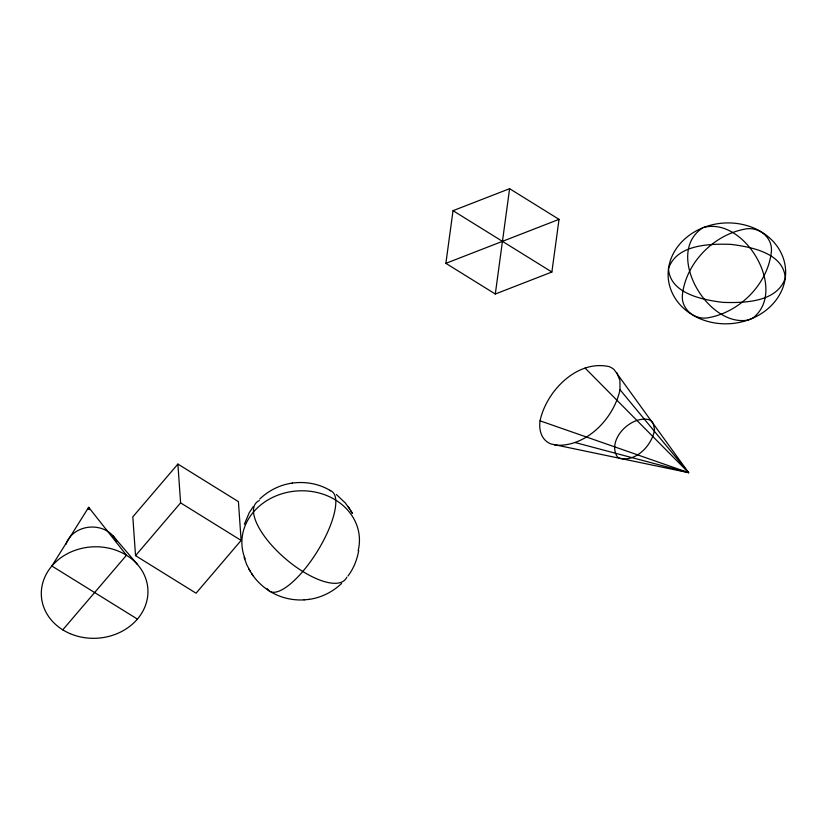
<?xml version="1.0" encoding="UTF-8"?>
<svg xmlns="http://www.w3.org/2000/svg" width="827" height="827" viewBox="0 0 827 827"><rect width="100%" height="100%" fill="white"/><g stroke="black" fill="none" stroke-linecap="round" stroke-linejoin="round"><path stroke-width="1.24" d="M540.062 420.829C539.028 427.869 540.31 435.932 545.882 440.863A17.884 15.331 -4 0 0 550.761 443.903L688.622 472.672L614.151 369.659A17.884 15.331 -4 0 0 609.251 366.64C577.008 359.363 546.285 391.223 540.062 420.829L688.622 472.672L620.023 389.744L619.909 380.306L616.673 372.45M445.877 263.337L453.031 210.678L509.608 188.69L559.031 219.362L551.878 272.021L495.301 294.009L445.877 263.337L559.031 219.362M495.301 294.009L509.608 188.69M620.023 389.744C613.861 418.545 585.898 447.872 554.648 445.091M88.21 509.494L88.675 507.302L126.479 555.248L62.78 629.843M358.711 550.596C357.068 559.703 353.646 568.594 347.991 575.985M244.358 524.266L249.247 512.688L253.331 506.506M177.888 464.071L132.816 516.854L135.535 555.651L196.061 593.207L241.122 540.424L238.414 501.627L177.888 464.071L180.596 502.868L135.535 555.651M259.688 499.063C268.62 490.525 280.126 484.736 292.407 483.082M341.634 583.428C332.702 591.967 321.196 597.756 308.916 599.399M702.671 227.87C664.526 252.835 706.537 326.096 746.822 320.266A19.734 16.912 -4 0 0 753.252 317.764C787.873 290.06 744.786 216.478 703.601 227.477M292.158 483.113C305.349 481.252 319.222 483.743 330.624 490.742M304.109 599.885L309.164 599.368M270.698 591.75C280.653 597.859 292.52 600.526 304.14 599.885M574.982 442.497L688.622 472.672L585.102 368.077M453.031 210.678L551.878 272.021M180.596 502.868L241.122 540.424M137.406 619.092L51.853 565.999L88.675 507.302L89.688 509.628M269.044 590.788C262.128 586.291 255.967 580.42 251.573 573.411M336.393 494.525L345.293 502.95L349.749 509.081M113.103 535.927L137.53 564.552M652.648 422.556L651.387 421.17A8.942 7.66 -4 0 0 648.937 419.651C630.908 415.309 606.667 439.695 617.252 456.773A8.942 7.66 -4 0 0 619.702 458.292C635.818 462.179 651.221 445.867 654.322 431.208A22.991 19.703 -4 0 0 654.488 429.068L653.092 423.248M350.937 510.972L352.405 513.319L348.343 506.837M244.099 557.367L246.756 564.727L250.385 571.519M248.917 569.172L252.979 575.654M65.902 544.445A26.681 22.867 -4 0 1 90.474 527.088A26.681 22.867 -4 0 1 116.679 541.582M346.802 577.194A58.81 23.166 40.5 0 1 284.168 557.615A58.81 23.166 40.5 0 1 259.316 500.531M329.528 490.411A58.81 19.507 -58.2 0 1 316.338 552.974A58.81 19.507 -58.2 0 1 267.235 588.659M245.164 558.897A58.81 50.416 -4 0 1 297.017 490.959A58.81 50.416 -4 0 1 358.132 550.782M682.492 294.112C680.342 309.04 695.156 320.959 709.39 317.516C740.279 311.614 767.415 284.002 771.271 252.628C773.421 237.711 758.597 225.792 744.362 229.224C713.484 235.137 686.338 262.738 682.492 294.112M668.495 268.589C669.911 293.761 703.053 299.922 722.943 302.372C744.073 303.095 777.132 302.362 785.257 278.151C783.851 252.99 750.709 246.828 730.82 244.368C709.68 243.655 676.62 244.379 668.495 268.589M699.301 318.426A58.81 50.416 -4 0 0 785.619 270.512A58.81 50.416 -4 0 0 695.714 231.178A58.81 50.416 -4 0 0 699.301 318.426M69.923 633.565A53.362 45.743 -4 0 0 147.909 589.641A53.362 45.743 -4 0 0 66.057 554.431A53.362 45.743 -4 0 0 69.923 633.565"/></g></svg>
